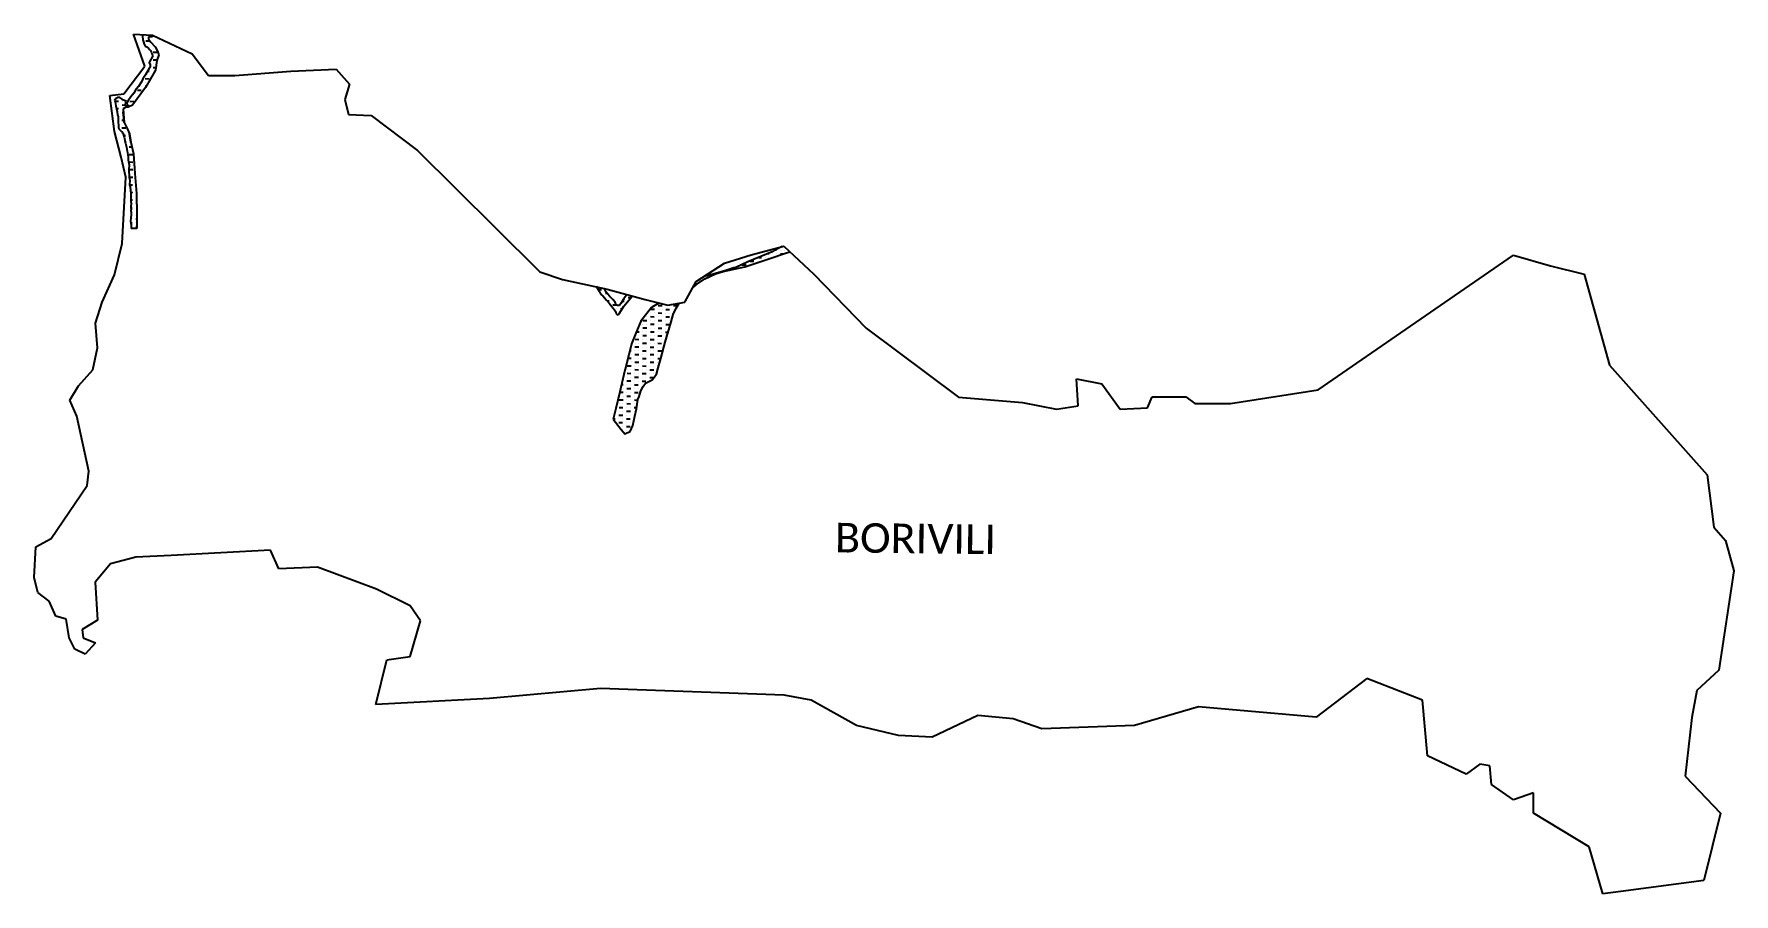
# Model space of a CAD drawing. Header units: metres. Extents: x 266208 to 280437, y 2124392 to 2131586.
import ezdxf

# ---------------------------------------------------------------- set-up
doc = ezdxf.new("R2010")
doc.units = ezdxf.units.M
for name, color, linetype in [('MUDFLATS', 40, 'Continuous'), ('village', 3, 'Continuous'), ('VILLAGE NAME', 250, 'Continuous')]:
    doc.layers.add(name, color=color, linetype=linetype)
doc.styles.add('MtXpl_Calibri', font='calibri.ttf')

msp = doc.modelspace()

# ---------------------------------------------------------------- linework, layer by layer
at = {"layer": 'MUDFLATS'}
for p, q in [((267116, 2131583), (267116, 2131569)), ((267116, 2131569), (267119, 2131537)), ((267119, 2131537), (267123, 2131521)), ((267123, 2131521), (267131, 2131501)), ((267131, 2131501), (267139, 2131485)), ((267139, 2131485), (267146, 2131481)), ((267146, 2131481), (267158, 2131477)), ((267158, 2131477), (267166, 2131469)), ((267199, 2131564), (267165, 2131564)), ((267165, 2131564), (267165, 2131544)), ((267165, 2131544), (267187, 2131519)), ((267166, 2131469), (267174, 2131457)), ((267174, 2131457), (267182, 2131449)), ((267182, 2131449), (267190, 2131433)), ((267187, 2131519), (267222, 2131480)), ((267199, 2131578), (267199, 2131564)), ((267222, 2131480), (267238, 2131448)), ((267238, 2131448), (267253, 2131412)), ((267176, 2131306), (267172, 2131298)), ((267201, 2131405), (267173, 2131349)), ((267173, 2131349), (267173, 2131341)), ((267173, 2131341), (267177, 2131341)), ((267180, 2131310), (267176, 2131306)), ((267177, 2131341), (267180, 2131337)), ((267180, 2131337), (267180, 2131310)), ((267190, 2131433), (267193, 2131421)), ((267193, 2131421), (267201, 2131405)), ((267237, 2131364), (267224, 2131285)), ((267253, 2131412), (267237, 2131364)), ((267107, 2131187), (267083, 2131148)), ((267119, 2131211), (267107, 2131187)), ((267140, 2131246), (267119, 2131211)), ((267172, 2131298), (267140, 2131246)), ((267224, 2131285), (267142, 2131139)), ((266886, 2131039), (266882, 2131031)), ((266882, 2131031), (266886, 2131019)), ((266890, 2131043), (266886, 2131039)), ((266886, 2131019), (266894, 2130987)), ((266894, 2131047), (266890, 2131047)), ((266890, 2131047), (266890, 2131043)), ((266898, 2131051), (266894, 2131047)), ((266906, 2131054), (266898, 2131051)), ((266926, 2131054), (266906, 2131054)), ((266946, 2131042), (266926, 2131054)), ((266958, 2131034), (266946, 2131042)), ((266978, 2131026), (266958, 2131034)), ((266977, 2131018), (266981, 2131022)), ((266977, 2131014), (266977, 2131018)), ((266981, 2131022), (266978, 2131026)), ((266993, 2131025), (266989, 2131014)), ((267018, 2131061), (266993, 2131025)), ((267042, 2131092), (267018, 2131061)), ((267142, 2131139), (267031, 2130992)), ((267058, 2131116), (267042, 2131092)), ((267062, 2131124), (267058, 2131116)), ((267066, 2131128), (267062, 2131124)), ((267083, 2131148), (267066, 2131128)), ((266894, 2130987), (266905, 2130935)), ((266905, 2130935), (266908, 2130911)), ((266908, 2130911), (266908, 2130907)), ((266908, 2130907), (266912, 2130895)), ((266912, 2130895), (266912, 2130855)), ((266975, 2130974), (266954, 2130960)), ((266954, 2130960), (266956, 2130920)), ((266956, 2130920), (266963, 2130847)), ((266963, 2130847), (266956, 2130920)), ((266973, 2130998), (266977, 2131014)), ((266973, 2130990), (266973, 2130998)), ((266981, 2130986), (266973, 2130990)), ((266997, 2130974), (266975, 2130974)), ((266989, 2130978), (266981, 2130986)), ((266989, 2131014), (266985, 2131006)), ((266985, 2131006), (266985, 2131002)), ((266985, 2131002), (266989, 2130998)), ((266989, 2130998), (266989, 2130994)), ((266989, 2130994), (266997, 2130990)), ((266993, 2130978), (266989, 2130978)), ((266997, 2130982), (266993, 2130982)), ((266993, 2130982), (266993, 2130978)), ((267031, 2130992), (266997, 2130974)), ((266997, 2130990), (266997, 2130982)), ((266912, 2130855), (266915, 2130816)), ((266915, 2130816), (266915, 2130800)), ((266915, 2130800), (266919, 2130796)), ((266919, 2130796), (266919, 2130792)), ((266919, 2130792), (266923, 2130788)), ((266923, 2130788), (266931, 2130780)), ((266931, 2130780), (266939, 2130771)), ((266939, 2130771), (266942, 2130771)), ((266942, 2130771), (266946, 2130763)), ((266946, 2130763), (266950, 2130759)), ((266950, 2130759), (266954, 2130751)), ((266954, 2130751), (266958, 2130743)), ((266958, 2130743), (266958, 2130739)), ((266958, 2130739), (266962, 2130723)), ((266963, 2130847), (266987, 2130795)), ((266987, 2130795), (267007, 2130750)), ((267007, 2130750), (267019, 2130683)), ((267019, 2130683), (267007, 2130750)), ((266962, 2130723), (266966, 2130711)), ((266966, 2130711), (266969, 2130692)), ((266969, 2130692), (266973, 2130672)), ((266973, 2130672), (266981, 2130640)), ((266981, 2130640), (266984, 2130620)), ((266984, 2130620), (266988, 2130608)), ((266988, 2130608), (266992, 2130576)), ((267019, 2130683), (267040, 2130583)), ((266992, 2130576), (266995, 2130556)), ((266995, 2130556), (266995, 2130532)), ((266995, 2130532), (266999, 2130520)), ((266999, 2130520), (267003, 2130492)), ((267003, 2130492), (267002, 2130452)), ((267002, 2130452), (267005, 2130385)), ((267040, 2130583), (267053, 2130420)), ((267005, 2130385), (267009, 2130365)), ((267009, 2130365), (267008, 2130325)), ((267008, 2130325), (267012, 2130309)), ((267012, 2130309), (267012, 2130305)), ((267053, 2130420), (267067, 2130253)), ((267012, 2130305), (267016, 2130281)), ((267016, 2130281), (267016, 2130273)), ((267016, 2130273), (267019, 2130261)), ((267019, 2130261), (267018, 2130182)), ((267018, 2130182), (267022, 2130170)), ((267022, 2130166), (267018, 2130146)), ((267022, 2130170), (267022, 2130166)), ((267067, 2130253), (267069, 2130070)), ((267017, 2130050), (267016, 2130022)), ((267016, 2130022), (267020, 2129991)), ((267018, 2130106), (267017, 2130102)), ((267017, 2130102), (267021, 2130098)), ((267021, 2130078), (267017, 2130050)), ((267018, 2130146), (267018, 2130134)), ((267018, 2130134), (267022, 2130122)), ((267022, 2130122), (267018, 2130106)), ((267021, 2130098), (267021, 2130078)), ((267069, 2130070), (267068, 2129958)), ((267020, 2129991), (267020, 2129959)), ((267068, 2129958), (267020, 2129959)), ((272387, 2129765), (272183, 2129680)), ((272359, 2129705), (272497, 2129753)), ((272404, 2129774), (272387, 2129765)), ((272469, 2129808), (272404, 2129774)), ((272497, 2129753), (272533, 2129765)), ((271998, 2129607), (271902, 2129581)), ((271912, 2129580), (271976, 2129600)), ((271976, 2129600), (272157, 2129640)), ((272066, 2129630), (271998, 2129607)), ((272082, 2129634), (272066, 2129630)), ((272183, 2129680), (272082, 2129634)), ((272157, 2129640), (272359, 2129705)), ((270913, 2129476), (270937, 2129436)), ((270997, 2129428), (270980, 2129459)), ((271721, 2129463), (271753, 2129492)), ((271753, 2129492), (271824, 2129538)), ((271902, 2129581), (271814, 2129557)), ((271824, 2129538), (271912, 2129580)), ((270937, 2129436), (270952, 2129408)), ((270952, 2129408), (270968, 2129395)), ((270968, 2129395), (270999, 2129359)), ((271024, 2129394), (270997, 2129428)), ((270999, 2129359), (271023, 2129335)), ((271023, 2129335), (271066, 2129278)), ((271052, 2129365), (271024, 2129394)), ((271072, 2129342), (271052, 2129365)), ((271081, 2129321), (271072, 2129342)), ((271093, 2129316), (271081, 2129321)), ((271108, 2129316), (271093, 2129316)), ((271121, 2129331), (271108, 2129316)), ((271145, 2129371), (271121, 2129331)), ((271170, 2129408), (271145, 2129371)), ((271146, 2129309), (271203, 2129380)), ((271203, 2129380), (271215, 2129396)), ((271433, 2129333), (271377, 2129298)), ((271439, 2129337), (271433, 2129333)), ((271582, 2129294), (271607, 2129334)), ((271066, 2129278), (271077, 2129262)), ((271077, 2129262), (271077, 2129250)), ((271077, 2129250), (271085, 2129242)), ((271085, 2129242), (271097, 2129238)), ((271097, 2129238), (271109, 2129250)), ((271109, 2129250), (271146, 2129309)), ((271287, 2129184), (271246, 2129085)), ((271377, 2129298), (271287, 2129184)), ((271492, 2129009), (271540, 2129178)), ((271540, 2129178), (271559, 2129240)), ((271559, 2129240), (271582, 2129294)), ((271246, 2129085), (271209, 2128994)), ((271209, 2128994), (271162, 2128803)), ((271454, 2128872), (271492, 2129009)), ((271154, 2128775), (271111, 2128593)), ((271162, 2128803), (271154, 2128775)), ((271419, 2128740), (271432, 2128793)), ((271432, 2128793), (271454, 2128872)), ((271272, 2128555), (271288, 2128602)), ((271288, 2128602), (271306, 2128638)), ((271306, 2128638), (271325, 2128666)), ((271325, 2128666), (271344, 2128675)), ((271344, 2128675), (271383, 2128694)), ((271383, 2128694), (271419, 2128740)), ((271111, 2128593), (271078, 2128454)), ((271251, 2128450), (271262, 2128529)), ((271262, 2128529), (271272, 2128555)), ((271078, 2128454), (271056, 2128363)), ((271056, 2128363), (271122, 2128278)), ((271221, 2128312), (271238, 2128389)), ((271238, 2128389), (271251, 2128450)), ((271122, 2128278), (271156, 2128240)), ((271156, 2128240), (271165, 2128246)), ((271165, 2128246), (271199, 2128260)), ((271199, 2128260), (271221, 2128312))]:
    msp.add_line(p, q, dxfattribs=at)
at = {"layer": 'MUDFLATS', "linetype": 'Continuous'}
for p, q in [((267143, 2131530), (267175, 2131530)), ((267143, 2131498), (267143, 2131498)), ((267144, 2131562), (267144, 2131562)), ((267168, 2131466), (267174, 2131466)), ((267175, 2131498), (267175, 2131498)), ((267206, 2131466), (267206, 2131466)), ((267204, 2131339), (267204, 2131339)), ((267204, 2131307), (267227, 2131307)), ((267205, 2131402), (267205, 2131402)), ((267205, 2131371), (267237, 2131370)), ((267206, 2131434), (267237, 2131434)), ((267237, 2131402), (267237, 2131402)), ((267103, 2131181), (267107, 2131181)), ((267139, 2131213), (267171, 2131212)), ((267139, 2131181), (267139, 2131181)), ((267140, 2131244), (267140, 2131244)), ((267158, 2131276), (267172, 2131276)), ((267171, 2131244), (267171, 2131244)), ((267204, 2131275), (267204, 2131275)), ((266884, 2131025), (266915, 2131025)), ((266946, 2131025), (266946, 2131025)), ((266978, 2131024), (266978, 2131024)), ((267010, 2131024), (267042, 2131023)), ((267038, 2131087), (267042, 2131087)), ((267042, 2131055), (267042, 2131055)), ((267074, 2131086), (267074, 2131086)), ((267074, 2131055), (267079, 2131055)), ((267075, 2131118), (267106, 2131118)), ((267107, 2131150), (267107, 2131150)), ((267139, 2131149), (267148, 2131149)), ((266899, 2130962), (266914, 2130962)), ((266911, 2130898), (266913, 2130898)), ((266913, 2130930), (266913, 2130930)), ((266914, 2130993), (266914, 2130993)), ((266945, 2130929), (266956, 2130929)), ((266945, 2130898), (266945, 2130898)), ((266946, 2130993), (266973, 2130992)), ((266946, 2130961), (266946, 2130961)), ((267009, 2130992), (267009, 2130992)), ((266913, 2130866), (266913, 2130866)), ((266943, 2130771), (266943, 2130771)), ((266944, 2130866), (266962, 2130866)), ((266944, 2130834), (266944, 2130834)), ((266944, 2130802), (266975, 2130802)), ((266958, 2130739), (266974, 2130738)), ((266975, 2130770), (266975, 2130770)), ((267006, 2130738), (267006, 2130738)), ((266972, 2130675), (266974, 2130675)), ((266974, 2130707), (266974, 2130707)), ((267005, 2130675), (267005, 2130675)), ((267005, 2130643), (267028, 2130643)), ((267005, 2130611), (267005, 2130611)), ((267006, 2130706), (267015, 2130706)), ((267003, 2130516), (267035, 2130515)), ((267003, 2130484), (267003, 2130484)), ((267003, 2130452), (267034, 2130452)), ((267004, 2130579), (267036, 2130579)), ((267004, 2130548), (267004, 2130548)), ((267035, 2130484), (267035, 2130484)), ((267036, 2130547), (267036, 2130547)), ((267005, 2130389), (267034, 2130388)), ((267008, 2130325), (267033, 2130325)), ((267033, 2130357), (267033, 2130357)), ((267034, 2130420), (267034, 2130420)), ((267019, 2130262), (267032, 2130261)), ((267019, 2130198), (267031, 2130198)), ((267031, 2130230), (267031, 2130230)), ((267031, 2130166), (267031, 2130166)), ((267032, 2130293), (267032, 2130293)), ((267062, 2130166), (267068, 2130166)), ((267063, 2130229), (267067, 2130229)), ((267063, 2130198), (267063, 2130198)), ((267064, 2130261), (267064, 2130261)), ((267018, 2130135), (267030, 2130134)), ((267020, 2130071), (267029, 2130071)), ((267029, 2130039), (267029, 2130039)), ((267030, 2130103), (267030, 2130103)), ((267061, 2130071), (267061, 2130071)), ((267061, 2130039), (267068, 2130039)), ((267062, 2130134), (267062, 2130134)), ((267062, 2130102), (267068, 2130102)), ((267018, 2130008), (267029, 2130007)), ((267028, 2129976), (267028, 2129976)), ((267060, 2130007), (267060, 2130007)), ((267060, 2129975), (267068, 2129975)), ((272348, 2129749), (272360, 2129749)), ((272392, 2129748), (272392, 2129748)), ((272415, 2129780), (272424, 2129780)), ((272423, 2129748), (272423, 2129748)), ((272455, 2129779), (272455, 2129779)), ((272455, 2129747), (272481, 2129747)), ((272480, 2129811), (272485, 2129811)), ((272487, 2129779), (272487, 2129779)), ((272519, 2129778), (272519, 2129778)), ((272072, 2129625), (272089, 2129625)), ((272136, 2129656), (272168, 2129656)), ((272200, 2129687), (272232, 2129687)), ((272200, 2129655), (272200, 2129655)), ((272264, 2129686), (272264, 2129686)), ((272274, 2129718), (272296, 2129718)), ((272295, 2129686), (272295, 2129686)), ((272328, 2129717), (272328, 2129717)), ((272359, 2129717), (272359, 2129717)), ((272391, 2129717), (272391, 2129717)), ((271753, 2129502), (271753, 2129502)), ((271777, 2129534), (271785, 2129534)), ((271817, 2129533), (271817, 2129533)), ((271843, 2129565), (271849, 2129565)), ((270929, 2129449), (270959, 2129449)), ((270958, 2129417), (270958, 2129417)), ((270990, 2129417), (271006, 2129417)), ((270990, 2129385), (270990, 2129385)), ((271005, 2129353), (271021, 2129353)), ((271022, 2129385), (271022, 2129385)), ((271052, 2129321), (271081, 2129321)), ((271053, 2129353), (271053, 2129353)), ((271116, 2129320), (271116, 2129320)), ((271133, 2129352), (271148, 2129351)), ((271148, 2129320), (271148, 2129320)), ((271180, 2129383), (271205, 2129382)), ((271433, 2129316), (271465, 2129316)), ((271497, 2129315), (271497, 2129315)), ((271529, 2129315), (271529, 2129315)), ((271560, 2129314), (271592, 2129314)), ((271077, 2129257), (271083, 2129257)), ((271084, 2129289), (271084, 2129289)), ((271116, 2129288), (271133, 2129288)), ((271305, 2129191), (271337, 2129190)), ((271337, 2129222), (271337, 2129222)), ((271368, 2129190), (271368, 2129190)), ((271369, 2129253), (271369, 2129253)), ((271369, 2129222), (271400, 2129221)), ((271370, 2129285), (271401, 2129285)), ((271400, 2129189), (271400, 2129189)), ((271401, 2129253), (271401, 2129253)), ((271432, 2129221), (271432, 2129221)), ((271432, 2129189), (271464, 2129189)), ((271433, 2129284), (271433, 2129284)), ((271433, 2129253), (271464, 2129252)), ((271464, 2129220), (271464, 2129220)), ((271465, 2129284), (271465, 2129284)), ((271495, 2129188), (271495, 2129188)), ((271496, 2129283), (271528, 2129283)), ((271496, 2129252), (271496, 2129252)), ((271496, 2129220), (271527, 2129220)), ((271527, 2129188), (271527, 2129188)), ((271528, 2129251), (271528, 2129251)), ((271560, 2129283), (271560, 2129283)), ((271560, 2129251), (271563, 2129251)), ((271239, 2129033), (271271, 2129032)), ((271240, 2129064), (271240, 2129064)), ((271251, 2129096), (271272, 2129096)), ((271271, 2129064), (271271, 2129064)), ((271272, 2129128), (271272, 2129128)), ((271303, 2129064), (271335, 2129063)), ((271303, 2129032), (271303, 2129032)), ((271304, 2129159), (271304, 2129159)), ((271304, 2129127), (271336, 2129127)), ((271304, 2129095), (271304, 2129095)), ((271335, 2129095), (271335, 2129095)), ((271335, 2129032), (271335, 2129032)), ((271336, 2129159), (271336, 2129159)), ((271366, 2129031), (271398, 2129031)), ((271367, 2129126), (271367, 2129126)), ((271367, 2129095), (271399, 2129094)), ((271367, 2129063), (271367, 2129063)), ((271368, 2129158), (271400, 2129158)), ((271398, 2129062), (271398, 2129062)), ((271399, 2129126), (271399, 2129126)), ((271430, 2129062), (271462, 2129062)), ((271430, 2129030), (271430, 2129030)), ((271431, 2129157), (271431, 2129157)), ((271431, 2129126), (271463, 2129125)), ((271431, 2129094), (271431, 2129094)), ((271461, 2129030), (271461, 2129030)), ((271462, 2129093), (271462, 2129093)), ((271463, 2129157), (271463, 2129157)), ((271493, 2129029), (271498, 2129029)), ((271494, 2129125), (271494, 2129125)), ((271494, 2129093), (271516, 2129093)), ((271494, 2129061), (271494, 2129061)), ((271495, 2129156), (271527, 2129156)), ((271195, 2128938), (271206, 2128938)), ((271206, 2128906), (271206, 2128906)), ((271207, 2128970), (271207, 2128970)), ((271238, 2128969), (271270, 2128969)), ((271238, 2128937), (271238, 2128937)), ((271238, 2128906), (271269, 2128905)), ((271239, 2129001), (271239, 2129001)), ((271270, 2128937), (271270, 2128937)), ((271271, 2129001), (271271, 2129001)), ((271301, 2128905), (271301, 2128905)), ((271302, 2129000), (271334, 2129000)), ((271302, 2128968), (271302, 2128968)), ((271302, 2128937), (271333, 2128936)), ((271333, 2128905), (271333, 2128905)), ((271334, 2128968), (271334, 2128968)), ((271365, 2128968), (271397, 2128967)), ((271365, 2128936), (271365, 2128936)), ((271365, 2128904), (271396, 2128904)), ((271366, 2128999), (271366, 2128999)), ((271397, 2128935), (271397, 2128935)), ((271398, 2128999), (271398, 2128999)), ((271428, 2128903), (271428, 2128903)), ((271429, 2128999), (271461, 2128998)), ((271429, 2128967), (271429, 2128967)), ((271429, 2128935), (271460, 2128935)), ((271460, 2128903), (271460, 2128903)), ((271461, 2128966), (271461, 2128966)), ((271172, 2128748), (271204, 2128747)), ((271173, 2128843), (271173, 2128843)), ((271173, 2128811), (271205, 2128811)), ((271173, 2128780), (271173, 2128780)), ((271180, 2128875), (271205, 2128874)), ((271204, 2128779), (271204, 2128779)), ((271205, 2128843), (271205, 2128843)), ((271236, 2128811), (271236, 2128811)), ((271236, 2128779), (271268, 2128778)), ((271236, 2128747), (271236, 2128747)), ((271237, 2128874), (271237, 2128874)), ((271237, 2128842), (271269, 2128842)), ((271267, 2128747), (271267, 2128747)), ((271268, 2128810), (271268, 2128810)), ((271269, 2128874), (271269, 2128874)), ((271299, 2128746), (271331, 2128746)), ((271300, 2128841), (271300, 2128841)), ((271300, 2128810), (271332, 2128809)), ((271300, 2128778), (271300, 2128778)), ((271301, 2128873), (271332, 2128873)), ((271331, 2128778), (271331, 2128778)), ((271332, 2128841), (271332, 2128841)), ((271363, 2128809), (271363, 2128809)), ((271363, 2128777), (271395, 2128777)), ((271363, 2128745), (271363, 2128745)), ((271364, 2128872), (271364, 2128872)), ((271364, 2128841), (271396, 2128840)), ((271394, 2128745), (271394, 2128745)), ((271395, 2128808), (271395, 2128808)), ((271396, 2128872), (271396, 2128872)), ((271426, 2128776), (271426, 2128776)), ((271427, 2128840), (271427, 2128840)), ((271427, 2128808), (271436, 2128808)), ((271428, 2128872), (271453, 2128871)), ((271125, 2128653), (271139, 2128653)), ((271139, 2128621), (271139, 2128621)), ((271140, 2128685), (271140, 2128685)), ((271170, 2128621), (271202, 2128620)), ((271171, 2128684), (271203, 2128684)), ((271171, 2128653), (271171, 2128653)), ((271172, 2128716), (271172, 2128716)), ((271203, 2128716), (271203, 2128716)), ((271203, 2128652), (271203, 2128652)), ((271234, 2128652), (271266, 2128651)), ((271234, 2128620), (271234, 2128620)), ((271235, 2128715), (271267, 2128715)), ((271235, 2128684), (271235, 2128684)), ((271266, 2128620), (271266, 2128620)), ((271267, 2128683), (271267, 2128683)), ((271298, 2128683), (271330, 2128682)), ((271298, 2128651), (271298, 2128651)), ((271299, 2128714), (271299, 2128714)), ((271330, 2128714), (271330, 2128714)), ((271362, 2128714), (271394, 2128713)), ((271105, 2128495), (271105, 2128495)), ((271105, 2128463), (271137, 2128463)), ((271106, 2128558), (271106, 2128558)), ((271106, 2128526), (271138, 2128526)), ((271111, 2128590), (271138, 2128589)), ((271137, 2128494), (271137, 2128494)), ((271138, 2128558), (271138, 2128558)), ((271168, 2128462), (271168, 2128462)), ((271169, 2128526), (271169, 2128526)), ((271169, 2128494), (271201, 2128493)), ((271170, 2128589), (271170, 2128589)), ((271170, 2128557), (271201, 2128557)), ((271200, 2128462), (271200, 2128462)), ((271201, 2128525), (271201, 2128525)), ((271202, 2128589), (271202, 2128589)), ((271232, 2128493), (271232, 2128493)), ((271232, 2128461), (271252, 2128461)), ((271233, 2128557), (271233, 2128557)), ((271233, 2128525), (271261, 2128524)), ((271234, 2128588), (271265, 2128588)), ((271265, 2128556), (271265, 2128556)), ((271058, 2128368), (271072, 2128368)), ((271072, 2128432), (271073, 2128432)), ((271072, 2128400), (271072, 2128400)), ((271103, 2128336), (271135, 2128336)), ((271104, 2128399), (271136, 2128399)), ((271104, 2128368), (271104, 2128368)), ((271105, 2128431), (271105, 2128431)), ((271135, 2128367), (271135, 2128367)), ((271136, 2128431), (271136, 2128431)), ((271167, 2128367), (271199, 2128366)), ((271167, 2128335), (271167, 2128335)), ((271168, 2128430), (271200, 2128430)), ((271168, 2128399), (271168, 2128399)), ((271199, 2128398), (271199, 2128398)), ((271199, 2128335), (271199, 2128335)), ((271231, 2128398), (271240, 2128398)), ((271231, 2128366), (271231, 2128366)), ((271232, 2128430), (271232, 2128430)), ((271103, 2128304), (271103, 2128304)), ((271127, 2128272), (271134, 2128272)), ((271135, 2128304), (271135, 2128304)), ((271166, 2128303), (271198, 2128303)), ((271166, 2128272), (271166, 2128272)), ((271198, 2128271), (271198, 2128271))]:
    msp.add_line(p, q, dxfattribs=at)
at = {"layer": 'MUDFLATS', "color": 3}
msp.add_line((275566, 2128552), (275848, 2128552), dxfattribs=at)
at = {"layer": 'village', "color": 3, "true_color": 0x00ff00}
for p, q in [((267135, 2131317), (267040, 2131586)), ((267040, 2131586), (267199, 2131578)), ((267199, 2131578), (267532, 2131420)), ((266961, 2131087), (267135, 2131317)), ((267532, 2131420), (267667, 2131238)), ((267667, 2131238), (267889, 2131238)), ((267889, 2131238), (268357, 2131277)), ((268357, 2131277), (268737, 2131293)), ((268737, 2131293), (268848, 2131166)), ((268848, 2131166), (268809, 2131039)), ((266842, 2131071), (266961, 2131087)), ((266882, 2130770), (266842, 2131071)), ((268809, 2131039), (268840, 2130912)), ((268840, 2130912), (269031, 2130904)), ((269031, 2130904), (269419, 2130611)), ((266937, 2130556), (266882, 2130770)), ((269419, 2130611), (270069, 2129969)), ((266977, 2130389), (266937, 2130556)), ((266945, 2129834), (266977, 2130389)), ((270069, 2129969), (270442, 2129596)), ((266882, 2129572), (266945, 2129834)), ((271988, 2129668), (272210, 2129739)), ((272210, 2129739), (272483, 2129812)), ((272483, 2129812), (272735, 2129577)), ((270442, 2129596), (270632, 2129533)), ((271750, 2129517), (271988, 2129668)), ((276957, 2128609), (278592, 2129737)), ((278592, 2129737), (278901, 2129647)), ((278901, 2129647), (279183, 2129577)), ((266779, 2129342), (266882, 2129572)), ((270632, 2129533), (271005, 2129453)), ((271005, 2129453), (271322, 2129366)), ((271655, 2129342), (271750, 2129517)), ((272735, 2129577), (273172, 2129126)), ((279183, 2129577), (279394, 2128816)), ((266723, 2129168), (266779, 2129342)), ((271322, 2129366), (271512, 2129319)), ((271512, 2129319), (271655, 2129342)), ((266739, 2128962), (266723, 2129168)), ((273172, 2129126), (273947, 2128548)), ((266699, 2128778), (266739, 2128962)), ((266580, 2128643), (266699, 2128778)), ((279394, 2128816), (280212, 2127899)), ((266509, 2128524), (266580, 2128643)), ((274948, 2128477), (274934, 2128703)), ((274934, 2128703), (275145, 2128660)), ((275145, 2128660), (275300, 2128449)), ((276224, 2128496), (276957, 2128609)), ((266565, 2128389), (266509, 2128524)), ((273947, 2128548), (274483, 2128505)), ((274483, 2128505), (274765, 2128449)), ((274765, 2128449), (274948, 2128477)), ((275300, 2128449), (275528, 2128458)), ((275528, 2128458), (275566, 2128552)), ((275848, 2128552), (275923, 2128496)), ((275923, 2128496), (276224, 2128496)), ((266668, 2127929), (266565, 2128389)), ((266652, 2127810), (266668, 2127929)), ((280212, 2127899), (280268, 2127462)), ((266350, 2127366), (266652, 2127810)), ((280268, 2127462), (280367, 2127349)), ((266224, 2127295), (266350, 2127366)), ((280367, 2127349), (280437, 2127096)), ((266208, 2127041), (266224, 2127295)), ((267059, 2127211), (266848, 2127155)), ((267356, 2127225), (267059, 2127211)), ((268187, 2127268), (267356, 2127225)), ((268258, 2127113), (268187, 2127268)), ((266239, 2126914), (266208, 2127041)), ((266848, 2127155), (266721, 2127000)), ((268582, 2127127), (268258, 2127113)), ((269075, 2126943), (268582, 2127127)), ((280437, 2127096), (280310, 2126264)), ((266335, 2126843), (266239, 2126914)), ((266721, 2127000), (266739, 2126684)), ((269357, 2126803), (269075, 2126943)), ((266390, 2126716), (266335, 2126843)), ((269442, 2126676), (269357, 2126803)), ((266477, 2126692), (266390, 2126716)), ((266501, 2126534), (266477, 2126692)), ((266739, 2126684), (266612, 2126605)), ((269357, 2126380), (269442, 2126676)), ((266549, 2126439), (266501, 2126534)), ((266612, 2126605), (266620, 2126534)), ((266620, 2126534), (266723, 2126494)), ((266723, 2126494), (266636, 2126399)), ((266636, 2126399), (266549, 2126439)), ((269069, 2125976), (269160, 2126351)), ((269160, 2126351), (269357, 2126380)), ((277364, 2126196), (276941, 2125872)), ((277829, 2126013), (277364, 2126196)), ((280310, 2126264), (280127, 2126095)), ((270950, 2126112), (270020, 2126027)), ((272487, 2126055), (270950, 2126112)), ((272712, 2126013), (272487, 2126055)), ((280127, 2126095), (280085, 2125869)), ((270020, 2126027), (269069, 2125976)), ((273093, 2125802), (272712, 2126013)), ((275955, 2125957), (275419, 2125802)), ((276941, 2125872), (275955, 2125957)), ((277872, 2125548), (277829, 2126013)), ((273445, 2125717), (273093, 2125802)), ((274108, 2125886), (273727, 2125703)), ((274404, 2125858), (274108, 2125886)), ((274644, 2125773), (274404, 2125858)), ((275419, 2125802), (274644, 2125773)), ((280085, 2125869), (280028, 2125379)), ((273727, 2125703), (273445, 2125717)), ((278196, 2125393), (277872, 2125548)), ((278309, 2125477), (278196, 2125393)), ((278393, 2125463), (278309, 2125477)), ((278407, 2125308), (278393, 2125463)), ((280028, 2125379), (280324, 2125069)), ((278591, 2125181), (278407, 2125308)), ((278760, 2125238), (278591, 2125181)), ((278760, 2125069), (278760, 2125238)), ((279225, 2124787), (278760, 2125069)), ((280324, 2125069), (280184, 2124505)), ((279338, 2124392), (279225, 2124787)), ((280184, 2124505), (279491, 2124412)), ((279491, 2124412), (279338, 2124392))]:
    msp.add_line(p, q, dxfattribs=at)

# ---------------------------------------------------------------- texts
at = {"layer": 'VILLAGE NAME', "style": 'MtXpl_Calibri'}
msp.add_text('BORIVILI', height=247.6, rotation=359.3415, dxfattribs=at).set_placement((272911, 2127250))

doc.saveas('drawing.dxf')
